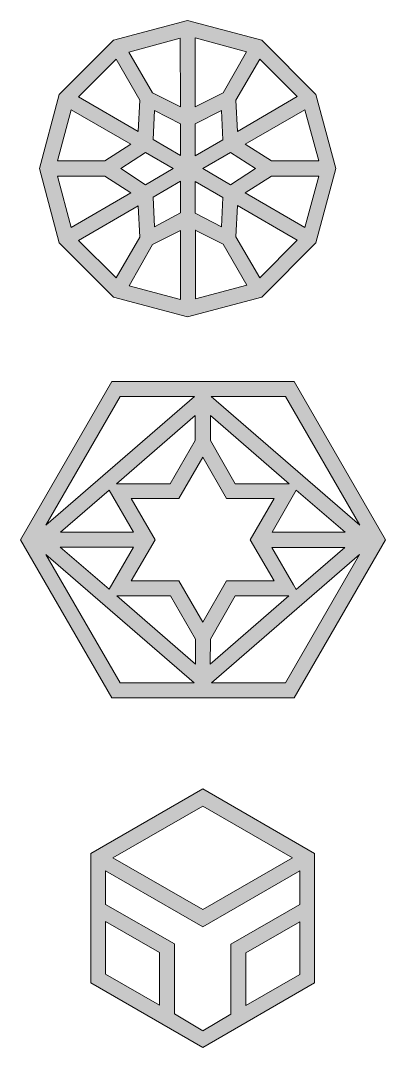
# Model space of a CAD drawing. Header units: millimetres. Extents: x -141 to 330, y -120 to 328.
# Drawn here: x 207.4 to 245.8, y -16.9 to 91.2 of the extents above; entities that cross this region are included whole.
import ezdxf

# ---------------------------------------------------------------- set-up
doc = ezdxf.new("R2010")
doc.units = ezdxf.units.MM
doc.header["$MEASUREMENT"] = 0
doc.layers.add('Layer 1', color=7, linetype='Continuous', lineweight=0)

msp = doc.modelspace()

# ---------------------------------------------------------------- hatches: boundary and pattern name
at = {"layer": 'Layer 1', "true_color": 0x231f20, "transparency": 33554687}
h = msp.add_hatch(color=250, dxfattribs=at)
h.dxf.hatch_style = 2
edge = h.paths.add_edge_path()
edge.add_spline(control_points=[(237.35, 69.39), (237.35, 69.39), (231.07, 73.03), (231.07, 73.03), (231.07, 73.03), (233.82, 74.79), (233.82, 74.79), (233.82, 74.79), (238.8, 74.79), (238.8, 74.79), (238.8, 74.79), (237.35, 69.39), (237.35, 69.39)], knot_values=[0, 0, 0, 0, 1, 1, 1, 2, 2, 2, 3, 3, 3, 4, 4, 4, 4], degree=3, periodic=0)
edge = h.paths.add_edge_path()
edge.add_spline(control_points=[(211.31, 74.79), (211.31, 74.79), (216.29, 74.79), (216.29, 74.79), (216.29, 74.79), (219.04, 73.03), (219.04, 73.03), (219.04, 73.03), (212.76, 69.39), (212.76, 69.39), (212.76, 69.39), (211.31, 74.79), (211.31, 74.79)], knot_values=[0, 0, 0, 0, 1, 1, 1, 2, 2, 2, 3, 3, 3, 4, 4, 4, 4], degree=3, periodic=0)
edge = h.paths.add_edge_path()
edge.add_spline(control_points=[(212.76, 81.77), (212.76, 81.77), (219.04, 78.14), (219.04, 78.14), (219.04, 78.14), (216.29, 76.38), (216.29, 76.38), (216.29, 76.38), (211.31, 76.38), (211.31, 76.38), (211.31, 76.38), (212.76, 81.77), (212.76, 81.77)], knot_values=[0, 0, 0, 0, 1, 1, 1, 2, 2, 2, 3, 3, 3, 4, 4, 4, 4], degree=3, periodic=0)
edge = h.paths.add_edge_path()
edge.add_spline(control_points=[(226.62, 75.57), (226.62, 75.57), (229.52, 77.26), (229.52, 77.26), (229.52, 77.26), (232.13, 75.57), (232.13, 75.57), (232.13, 75.57), (229.52, 73.87), (229.52, 73.87), (229.52, 73.87), (226.62, 75.57), (226.62, 75.57)], knot_values=[0, 0, 0, 0, 1, 1, 1, 2, 2, 2, 3, 3, 3, 4, 4, 4, 4], degree=3, periodic=0)
edge = h.paths.add_edge_path()
edge.add_spline(control_points=[(230.08, 68.4), (230.08, 68.4), (230.26, 71.68), (230.26, 71.68), (230.26, 71.68), (236.54, 68.05), (236.54, 68.05), (236.54, 68.05), (232.59, 64.06), (232.59, 64.06), (232.59, 64.06), (230.08, 68.4), (230.08, 68.4)], knot_values=[0, 0, 0, 0, 1, 1, 1, 2, 2, 2, 3, 3, 3, 4, 4, 4, 4], degree=3, periodic=0)
edge = h.paths.add_edge_path()
edge.add_spline(control_points=[(225.81, 69.11), (225.81, 69.11), (228.74, 67.63), (228.74, 67.63), (228.74, 67.63), (231.25, 63.32), (231.25, 63.32), (231.25, 63.32), (225.85, 61.88), (225.85, 61.88), (225.85, 61.88), (225.85, 69.11), (225.85, 69.11), (225.85, 69.11), (225.81, 69.11), (225.81, 69.11)], knot_values=[0, 0, 0, 0, 1, 1, 1, 2, 2, 2, 3, 3, 3, 4, 4, 4, 5, 5, 5, 5], degree=3, periodic=0)
edge = h.paths.add_edge_path()
edge.add_spline(control_points=[(221.33, 67.59), (221.33, 67.59), (224.26, 69.07), (224.26, 69.07), (224.26, 69.07), (224.26, 61.81), (224.26, 61.81), (224.26, 61.81), (218.86, 63.25), (218.86, 63.25), (218.86, 63.25), (221.33, 67.59), (221.33, 67.59)], knot_values=[0, 0, 0, 0, 1, 1, 1, 2, 2, 2, 3, 3, 3, 4, 4, 4, 4], degree=3, periodic=0)
edge = h.paths.add_edge_path()
edge.add_spline(control_points=[(219.82, 71.65), (219.82, 71.65), (219.99, 68.37), (219.99, 68.37), (219.99, 68.37), (217.49, 64.06), (217.49, 64.06), (217.49, 64.06), (213.54, 68.02), (213.54, 68.02), (213.54, 68.02), (219.82, 71.65), (219.82, 71.65)], knot_values=[0, 0, 0, 0, 1, 1, 1, 2, 2, 2, 3, 3, 3, 4, 4, 4, 4], degree=3, periodic=0)
edge = h.paths.add_edge_path()
edge.add_spline(control_points=[(223.48, 75.57), (223.48, 75.57), (220.59, 73.87), (220.59, 73.87), (220.59, 73.87), (217.98, 75.57), (217.98, 75.57), (217.98, 75.57), (220.59, 77.26), (220.59, 77.26), (220.59, 77.26), (223.48, 75.57), (223.48, 75.57)], knot_values=[0, 0, 0, 0, 1, 1, 1, 2, 2, 2, 3, 3, 3, 4, 4, 4, 4], degree=3, periodic=0)
edge = h.paths.add_edge_path()
edge.add_spline(control_points=[(219.99, 82.76), (219.99, 82.76), (219.82, 79.48), (219.82, 79.48), (219.82, 79.48), (213.54, 83.11), (213.54, 83.11), (213.54, 83.11), (217.49, 87.1), (217.49, 87.1), (217.49, 87.1), (219.99, 82.76), (219.99, 82.76)], knot_values=[0, 0, 0, 0, 1, 1, 1, 2, 2, 2, 3, 3, 3, 4, 4, 4, 4], degree=3, periodic=0)
edge = h.paths.add_edge_path()
edge.add_spline(control_points=[(224.26, 82.06), (224.26, 82.06), (221.33, 83.54), (221.33, 83.54), (221.33, 83.54), (218.83, 87.84), (218.83, 87.84), (218.83, 87.84), (224.23, 89.29), (224.23, 89.29), (224.23, 89.29), (224.26, 82.06), (224.26, 82.06), (224.26, 82.06), (224.26, 82.06), (224.26, 82.06)], knot_values=[0, 0, 0, 0, 1, 1, 1, 2, 2, 2, 3, 3, 3, 4, 4, 4, 5, 5, 5, 5], degree=3, periodic=0)
edge = h.paths.add_edge_path()
edge.add_spline(control_points=[(228.74, 83.54), (228.74, 83.54), (225.81, 82.06), (225.81, 82.06), (225.81, 82.06), (225.81, 89.32), (225.81, 89.32), (225.81, 89.32), (231.21, 87.88), (231.21, 87.88), (231.21, 87.88), (228.74, 83.54), (228.74, 83.54)], knot_values=[0, 0, 0, 0, 1, 1, 1, 2, 2, 2, 3, 3, 3, 4, 4, 4, 4], degree=3, periodic=0)
edge = h.paths.add_edge_path()
edge.add_spline(control_points=[(225.81, 80.29), (225.81, 80.29), (228.56, 81.7), (228.56, 81.7), (228.56, 81.7), (228.71, 78.6), (228.71, 78.6), (228.71, 78.6), (225.81, 76.91), (225.81, 76.91), (225.81, 76.91), (225.81, 80.29), (225.81, 80.29)], knot_values=[0, 0, 0, 0, 1, 1, 1, 2, 2, 2, 3, 3, 3, 4, 4, 4, 4], degree=3, periodic=0)
edge = h.paths.add_edge_path()
edge.add_spline(control_points=[(221.51, 81.7), (221.51, 81.7), (224.26, 80.29), (224.26, 80.29), (224.26, 80.29), (224.26, 76.94), (224.26, 76.94), (224.26, 76.94), (221.37, 78.63), (221.37, 78.63), (221.37, 78.63), (221.51, 81.7), (221.51, 81.7)], knot_values=[0, 0, 0, 0, 1, 1, 1, 2, 2, 2, 3, 3, 3, 4, 4, 4, 4], degree=3, periodic=0)
edge = h.paths.add_edge_path()
edge.add_spline(control_points=[(221.51, 69.46), (221.51, 69.46), (221.37, 72.57), (221.37, 72.57), (221.37, 72.57), (224.26, 74.26), (224.26, 74.26), (224.26, 74.26), (224.26, 70.91), (224.26, 70.91), (224.26, 70.91), (221.51, 69.46), (221.51, 69.46)], knot_values=[0, 0, 0, 0, 1, 1, 1, 2, 2, 2, 3, 3, 3, 4, 4, 4, 4], degree=3, periodic=0)
edge = h.paths.add_edge_path()
edge.add_spline(control_points=[(228.56, 69.46), (228.56, 69.46), (225.81, 70.87), (225.81, 70.87), (225.81, 70.87), (225.81, 74.22), (225.81, 74.22), (225.81, 74.22), (228.71, 72.53), (228.71, 72.53), (228.71, 72.53), (228.56, 69.46), (228.56, 69.46)], knot_values=[0, 0, 0, 0, 1, 1, 1, 2, 2, 2, 3, 3, 3, 4, 4, 4, 4], degree=3, periodic=0)
edge = h.paths.add_edge_path()
edge.add_spline(control_points=[(230.26, 79.48), (230.26, 79.48), (230.08, 82.76), (230.08, 82.76), (230.08, 82.76), (232.59, 87.1), (232.59, 87.1), (232.59, 87.1), (236.54, 83.15), (236.54, 83.15), (236.54, 83.15), (230.26, 79.48), (230.26, 79.48)], knot_values=[0, 0, 0, 0, 1, 1, 1, 2, 2, 2, 3, 3, 3, 4, 4, 4, 4], degree=3, periodic=0)
edge = h.paths.add_edge_path()
edge.add_spline(control_points=[(238.8, 76.38), (238.8, 76.38), (233.82, 76.38), (233.82, 76.38), (233.82, 76.38), (231.07, 78.14), (231.07, 78.14), (231.07, 78.14), (237.35, 81.77), (237.35, 81.77), (237.35, 81.77), (238.8, 76.38), (238.8, 76.38)], knot_values=[0, 0, 0, 0, 1, 1, 1, 2, 2, 2, 3, 3, 3, 4, 4, 4, 4], degree=3, periodic=0)
edge = h.paths.add_edge_path()
edge.add_spline(control_points=[(238.51, 83.36), (238.51, 83.36), (232.8, 89.08), (232.8, 89.08), (232.8, 89.08), (225, 91.16), (225, 91.16), (225, 91.16), (217.21, 89.08), (217.21, 89.08), (217.21, 89.08), (211.49, 83.36), (211.49, 83.36), (211.49, 83.36), (209.41, 75.57), (209.41, 75.57), (209.41, 75.57), (211.49, 67.77), (211.49, 67.77), (211.49, 67.77), (217.21, 62.05), (217.21, 62.05), (217.21, 62.05), (225, 59.97), (225, 59.97), (225, 59.97), (232.8, 62.05), (232.8, 62.05), (232.8, 62.05), (238.51, 67.77), (238.51, 67.77), (238.51, 67.77), (240.59, 75.57), (240.59, 75.57), (240.59, 75.57), (238.51, 83.36), (238.51, 83.36)], knot_values=[0, 0, 0, 0, 1, 1, 1, 2, 2, 2, 3, 3, 3, 4, 4, 4, 5, 5, 5, 6, 6, 6, 7, 7, 7, 8, 8, 8, 9, 9, 9, 10, 10, 10, 11, 11, 11, 12, 12, 12, 12], degree=3, periodic=0)
h = msp.add_hatch(color=250, dxfattribs=at)
h.dxf.hatch_style = 2
edge = h.paths.add_edge_path()
edge.add_spline(control_points=[(235.3, 21.45), (235.3, 21.45), (227.51, 21.45), (227.51, 21.45), (227.51, 21.45), (243.1, 34.96), (243.1, 34.96), (243.1, 34.96), (235.3, 21.45), (235.3, 21.45)], knot_values=[0, 0, 0, 0, 1, 1, 1, 2, 2, 2, 3, 3, 3, 3], degree=3, periodic=0)
edge = h.paths.add_edge_path()
edge.add_spline(control_points=[(210.11, 34.96), (210.11, 34.96), (225.71, 21.45), (225.71, 21.45), (225.71, 21.45), (217.91, 21.45), (217.91, 21.45), (217.91, 21.45), (210.11, 34.96), (210.11, 34.96)], knot_values=[0, 0, 0, 0, 1, 1, 1, 2, 2, 2, 3, 3, 3, 3], degree=3, periodic=0)
edge = h.paths.add_edge_path()
edge.add_spline(control_points=[(217.91, 51.58), (217.91, 51.58), (225.74, 51.58), (225.74, 51.58), (225.74, 51.58), (210.08, 38.03), (210.08, 38.03), (210.08, 38.03), (217.91, 51.58), (217.91, 51.58)], knot_values=[0, 0, 0, 0, 1, 1, 1, 2, 2, 2, 3, 3, 3, 3], degree=3, periodic=0)
edge = h.paths.add_edge_path()
edge.add_spline(control_points=[(243.13, 38.03), (243.13, 38.03), (227.47, 51.58), (227.47, 51.58), (227.47, 51.58), (235.3, 51.58), (235.3, 51.58), (235.3, 51.58), (243.13, 38.03), (243.13, 38.03)], knot_values=[0, 0, 0, 0, 1, 1, 1, 2, 2, 2, 3, 3, 3, 3], degree=3, periodic=0)
edge = h.paths.add_edge_path()
edge.add_spline(control_points=[(236.43, 31.26), (236.43, 31.26), (236.15, 31.75), (236.15, 31.75), (236.15, 31.75), (233.86, 35.7), (233.86, 35.7), (233.86, 35.7), (241.55, 35.7), (241.55, 35.7), (241.55, 35.7), (236.43, 31.26), (236.43, 31.26)], knot_values=[0, 0, 0, 0, 1, 1, 1, 2, 2, 2, 3, 3, 3, 4, 4, 4, 4], degree=3, periodic=0)
edge = h.paths.add_edge_path()
edge.add_spline(control_points=[(227.4, 26.04), (227.4, 26.04), (230.01, 30.59), (230.01, 30.59), (230.01, 30.59), (235.66, 30.59), (235.66, 30.59), (235.66, 30.59), (227.37, 23.42), (227.37, 23.42), (227.37, 23.42), (227.4, 26.04), (227.4, 26.04)], knot_values=[0, 0, 0, 0, 1, 1, 1, 2, 2, 2, 3, 3, 3, 4, 4, 4, 4], degree=3, periodic=0)
edge = h.paths.add_edge_path()
edge.add_spline(control_points=[(223.2, 30.59), (223.2, 30.59), (225.85, 26.04), (225.85, 26.04), (225.85, 26.04), (225.85, 23.42), (225.85, 23.42), (225.85, 23.42), (217.56, 30.59), (217.56, 30.59), (217.56, 30.59), (223.2, 30.59), (223.2, 30.59)], knot_values=[0, 0, 0, 0, 1, 1, 1, 2, 2, 2, 3, 3, 3, 4, 4, 4, 4], degree=3, periodic=0)
edge = h.paths.add_edge_path()
edge.add_spline(control_points=[(219.32, 35.74), (219.32, 35.74), (216.75, 31.29), (216.75, 31.29), (216.75, 31.29), (211.6, 35.74), (211.6, 35.74), (211.6, 35.74), (219.32, 35.74), (219.32, 35.74)], knot_values=[0, 0, 0, 0, 1, 1, 1, 2, 2, 2, 3, 3, 3, 3], degree=3, periodic=0)
edge = h.paths.add_edge_path()
edge.add_spline(control_points=[(216.75, 41.73), (216.75, 41.73), (219.32, 37.29), (219.32, 37.29), (219.32, 37.29), (211.63, 37.29), (211.63, 37.29), (211.63, 37.29), (216.75, 41.73), (216.75, 41.73)], knot_values=[0, 0, 0, 0, 1, 1, 1, 2, 2, 2, 3, 3, 3, 3], degree=3, periodic=0)
edge = h.paths.add_edge_path()
edge.add_spline(control_points=[(225.81, 46.95), (225.81, 46.95), (223.17, 42.4), (223.17, 42.4), (223.17, 42.4), (217.52, 42.4), (217.52, 42.4), (217.52, 42.4), (225.81, 49.57), (225.81, 49.57), (225.81, 49.57), (225.81, 46.95), (225.81, 46.95)], knot_values=[0, 0, 0, 0, 1, 1, 1, 2, 2, 2, 3, 3, 3, 4, 4, 4, 4], degree=3, periodic=0)
edge = h.paths.add_edge_path()
edge.add_spline(control_points=[(230.01, 42.4), (230.01, 42.4), (227.4, 46.95), (227.4, 46.95), (227.4, 46.95), (227.4, 49.57), (227.4, 49.57), (227.4, 49.57), (235.69, 42.4), (235.69, 42.4), (235.69, 42.4), (230.01, 42.4), (230.01, 42.4)], knot_values=[0, 0, 0, 0, 1, 1, 1, 2, 2, 2, 3, 3, 3, 4, 4, 4, 4], degree=3, periodic=0)
edge = h.paths.add_edge_path()
edge.add_spline(control_points=[(236.43, 41.73), (236.43, 41.73), (241.58, 37.29), (241.58, 37.29), (241.58, 37.29), (233.89, 37.29), (233.89, 37.29), (233.89, 37.29), (236.43, 41.73), (236.43, 41.73)], knot_values=[0, 0, 0, 0, 1, 1, 1, 2, 2, 2, 3, 3, 3, 3], degree=3, periodic=0)
edge = h.paths.add_edge_path()
edge.add_spline(control_points=[(226.59, 27.83), (226.59, 27.83), (224.08, 32.17), (224.08, 32.17), (224.08, 32.17), (219.08, 32.17), (219.08, 32.17), (219.08, 32.17), (221.58, 36.51), (221.58, 36.51), (221.58, 36.51), (219.08, 40.85), (219.08, 40.85), (219.08, 40.85), (224.08, 40.85), (224.08, 40.85), (224.08, 40.85), (226.59, 45.19), (226.59, 45.19), (226.59, 45.19), (229.09, 40.85), (229.09, 40.85), (229.09, 40.85), (234.1, 40.85), (234.1, 40.85), (234.1, 40.85), (231.6, 36.51), (231.6, 36.51), (231.6, 36.51), (234.1, 32.17), (234.1, 32.17), (234.1, 32.17), (229.09, 32.17), (229.09, 32.17), (229.09, 32.17), (226.59, 27.83), (226.59, 27.83)], knot_values=[0, 0, 0, 0, 1, 1, 1, 2, 2, 2, 3, 3, 3, 4, 4, 4, 5, 5, 5, 6, 6, 6, 7, 7, 7, 8, 8, 8, 9, 9, 9, 10, 10, 10, 11, 11, 11, 12, 12, 12, 12], degree=3, periodic=0)
edge = h.paths.add_edge_path()
edge.add_spline(control_points=[(236.22, 53.16), (236.22, 53.16), (217.03, 53.16), (217.03, 53.16), (217.03, 53.16), (207.43, 36.51), (207.43, 36.51), (207.43, 36.51), (217.03, 19.86), (217.03, 19.86), (217.03, 19.86), (236.22, 19.86), (236.22, 19.86), (236.22, 19.86), (245.82, 36.51), (245.82, 36.51), (245.82, 36.51), (236.22, 53.16), (236.22, 53.16)], knot_values=[0, 0, 0, 0, 1, 1, 1, 2, 2, 2, 3, 3, 3, 4, 4, 4, 5, 5, 5, 6, 6, 6, 6], degree=3, periodic=0)
h = msp.add_hatch(color=250, dxfattribs=at)
h.dxf.hatch_style = 2
edge = h.paths.add_edge_path()
edge.add_spline(control_points=[(231.14, -12.52), (231.14, -12.52), (231.14, -6.98), (231.14, -6.98), (231.14, -6.98), (236.82, -3.7), (236.82, -3.7), (236.82, -3.7), (236.82, -9.24), (236.82, -9.24), (236.82, -9.24), (231.14, -12.52), (231.14, -12.52)], knot_values=[0, 0, 0, 0, 1, 1, 1, 2, 2, 2, 3, 3, 3, 4, 4, 4, 4], degree=3, periodic=0)
edge = h.paths.add_edge_path()
edge.add_spline(control_points=[(223.63, -13.41), (223.63, -13.41), (223.63, -6.03), (223.63, -6.03), (223.63, -6.03), (216.36, -1.87), (216.36, -1.87), (216.36, -1.87), (216.36, 1.66), (216.36, 1.66), (216.36, 1.66), (226.59, -4.23), (226.59, -4.23), (226.59, -4.23), (236.82, 1.66), (236.82, 1.66), (236.82, 1.66), (236.82, -1.87), (236.82, -1.87), (236.82, -1.87), (229.55, -6.07), (229.55, -6.07), (229.55, -6.07), (229.55, -13.44), (229.55, -13.44), (229.55, -13.44), (226.59, -15.17), (226.59, -15.17), (226.59, -15.17), (223.63, -13.41), (223.63, -13.41)], knot_values=[0, 0, 0, 0, 1, 1, 1, 2, 2, 2, 3, 3, 3, 4, 4, 4, 5, 5, 5, 6, 6, 6, 7, 7, 7, 8, 8, 8, 9, 9, 9, 10, 10, 10, 10], degree=3, periodic=0)
edge = h.paths.add_edge_path()
edge.add_spline(control_points=[(216.36, -3.67), (216.36, -3.67), (222.04, -6.95), (222.04, -6.95), (222.04, -6.95), (222.04, -12.49), (222.04, -12.49), (222.04, -12.49), (216.36, -9.21), (216.36, -9.21), (216.36, -9.21), (216.36, -3.67), (216.36, -3.67)], knot_values=[0, 0, 0, 0, 1, 1, 1, 2, 2, 2, 3, 3, 3, 4, 4, 4, 4], degree=3, periodic=0)
edge = h.paths.add_edge_path()
edge.add_spline(control_points=[(236.04, 3.03), (236.04, 3.03), (226.59, -2.4), (226.59, -2.4), (226.59, -2.4), (217.13, 3.03), (217.13, 3.03), (217.13, 3.03), (226.59, 8.47), (226.59, 8.47), (226.59, 8.47), (236.04, 3.03), (236.04, 3.03)], knot_values=[0, 0, 0, 0, 1, 1, 1, 2, 2, 2, 3, 3, 3, 4, 4, 4, 4], degree=3, periodic=0)
edge = h.paths.add_edge_path()
edge.add_spline(control_points=[(226.59, 10.3), (226.59, 10.3), (214.81, 3.49), (214.81, 3.49), (214.81, 3.49), (214.81, -10.12), (214.81, -10.12), (214.81, -10.12), (226.59, -16.93), (226.59, -16.93), (226.59, -16.93), (238.37, -10.12), (238.37, -10.12), (238.37, -10.12), (238.37, 3.49), (238.37, 3.49), (238.37, 3.49), (226.59, 10.3), (226.59, 10.3)], knot_values=[0, 0, 0, 0, 1, 1, 1, 2, 2, 2, 3, 3, 3, 4, 4, 4, 5, 5, 5, 6, 6, 6, 6], degree=3, periodic=0)

# ---------------------------------------------------------------- linework, layer by layer
at = {"layer": 'Layer 1'}
for points, knots in [([(238.51, 83.36), (238.51, 83.36), (232.8, 89.08), (232.8, 89.08), (232.8, 89.08), (225, 91.16), (225, 91.16), (225, 91.16), (217.21, 89.08), (217.21, 89.08), (217.21, 89.08), (211.49, 83.36), (211.49, 83.36), (211.49, 83.36), (209.41, 75.57), (209.41, 75.57), (209.41, 75.57), (211.49, 67.77), (211.49, 67.77), (211.49, 67.77), (217.21, 62.05), (217.21, 62.05), (217.21, 62.05), (225, 59.97), (225, 59.97), (225, 59.97), (232.8, 62.05), (232.8, 62.05), (232.8, 62.05), (238.51, 67.77), (238.51, 67.77), (238.51, 67.77), (240.59, 75.57), (240.59, 75.57), (240.59, 75.57), (238.51, 83.36), (238.51, 83.36)], [0, 0, 0, 0, 1, 1, 1, 2, 2, 2, 3, 3, 3, 4, 4, 4, 5, 5, 5, 6, 6, 6, 7, 7, 7, 8, 8, 8, 9, 9, 9, 10, 10, 10, 11, 11, 11, 12, 12, 12, 12]), ([(224.26, 82.06), (224.26, 82.06), (221.33, 83.54), (221.33, 83.54), (221.33, 83.54), (218.83, 87.84), (218.83, 87.84), (218.83, 87.84), (224.23, 89.29), (224.23, 89.29), (224.23, 89.29), (224.26, 82.06), (224.26, 82.06), (224.26, 82.06), (224.26, 82.06), (224.26, 82.06)], [0, 0, 0, 0, 1, 1, 1, 2, 2, 2, 3, 3, 3, 4, 4, 4, 5, 5, 5, 5]), ([(228.74, 83.54), (228.74, 83.54), (225.81, 82.06), (225.81, 82.06), (225.81, 82.06), (225.81, 89.32), (225.81, 89.32), (225.81, 89.32), (231.21, 87.88), (231.21, 87.88), (231.21, 87.88), (228.74, 83.54), (228.74, 83.54)], [0, 0, 0, 0, 1, 1, 1, 2, 2, 2, 3, 3, 3, 4, 4, 4, 4]), ([(219.99, 82.76), (219.99, 82.76), (219.82, 79.48), (219.82, 79.48), (219.82, 79.48), (213.54, 83.11), (213.54, 83.11), (213.54, 83.11), (217.49, 87.1), (217.49, 87.1), (217.49, 87.1), (219.99, 82.76), (219.99, 82.76)], [0, 0, 0, 0, 1, 1, 1, 2, 2, 2, 3, 3, 3, 4, 4, 4, 4]), ([(230.26, 79.48), (230.26, 79.48), (230.08, 82.76), (230.08, 82.76), (230.08, 82.76), (232.59, 87.1), (232.59, 87.1), (232.59, 87.1), (236.54, 83.15), (236.54, 83.15), (236.54, 83.15), (230.26, 79.48), (230.26, 79.48)], [0, 0, 0, 0, 1, 1, 1, 2, 2, 2, 3, 3, 3, 4, 4, 4, 4]), ([(212.76, 81.77), (212.76, 81.77), (219.04, 78.14), (219.04, 78.14), (219.04, 78.14), (216.29, 76.38), (216.29, 76.38), (216.29, 76.38), (211.31, 76.38), (211.31, 76.38), (211.31, 76.38), (212.76, 81.77), (212.76, 81.77)], [0, 0, 0, 0, 1, 1, 1, 2, 2, 2, 3, 3, 3, 4, 4, 4, 4]), ([(221.51, 81.7), (221.51, 81.7), (224.26, 80.29), (224.26, 80.29), (224.26, 80.29), (224.26, 76.94), (224.26, 76.94), (224.26, 76.94), (221.37, 78.63), (221.37, 78.63), (221.37, 78.63), (221.51, 81.7), (221.51, 81.7)], [0, 0, 0, 0, 1, 1, 1, 2, 2, 2, 3, 3, 3, 4, 4, 4, 4]), ([(225.81, 80.29), (225.81, 80.29), (228.56, 81.7), (228.56, 81.7), (228.56, 81.7), (228.71, 78.6), (228.71, 78.6), (228.71, 78.6), (225.81, 76.91), (225.81, 76.91), (225.81, 76.91), (225.81, 80.29), (225.81, 80.29)], [0, 0, 0, 0, 1, 1, 1, 2, 2, 2, 3, 3, 3, 4, 4, 4, 4]), ([(238.8, 76.38), (238.8, 76.38), (233.82, 76.38), (233.82, 76.38), (233.82, 76.38), (231.07, 78.14), (231.07, 78.14), (231.07, 78.14), (237.35, 81.77), (237.35, 81.77), (237.35, 81.77), (238.8, 76.38), (238.8, 76.38)], [0, 0, 0, 0, 1, 1, 1, 2, 2, 2, 3, 3, 3, 4, 4, 4, 4]), ([(223.48, 75.57), (223.48, 75.57), (220.59, 73.87), (220.59, 73.87), (220.59, 73.87), (217.98, 75.57), (217.98, 75.57), (217.98, 75.57), (220.59, 77.26), (220.59, 77.26), (220.59, 77.26), (223.48, 75.57), (223.48, 75.57)], [0, 0, 0, 0, 1, 1, 1, 2, 2, 2, 3, 3, 3, 4, 4, 4, 4]), ([(226.62, 75.57), (226.62, 75.57), (229.52, 77.26), (229.52, 77.26), (229.52, 77.26), (232.13, 75.57), (232.13, 75.57), (232.13, 75.57), (229.52, 73.87), (229.52, 73.87), (229.52, 73.87), (226.62, 75.57), (226.62, 75.57)], [0, 0, 0, 0, 1, 1, 1, 2, 2, 2, 3, 3, 3, 4, 4, 4, 4]), ([(211.31, 74.79), (211.31, 74.79), (216.29, 74.79), (216.29, 74.79), (216.29, 74.79), (219.04, 73.03), (219.04, 73.03), (219.04, 73.03), (212.76, 69.39), (212.76, 69.39), (212.76, 69.39), (211.31, 74.79), (211.31, 74.79)], [0, 0, 0, 0, 1, 1, 1, 2, 2, 2, 3, 3, 3, 4, 4, 4, 4]), ([(237.35, 69.39), (237.35, 69.39), (231.07, 73.03), (231.07, 73.03), (231.07, 73.03), (233.82, 74.79), (233.82, 74.79), (233.82, 74.79), (238.8, 74.79), (238.8, 74.79), (238.8, 74.79), (237.35, 69.39), (237.35, 69.39)], [0, 0, 0, 0, 1, 1, 1, 2, 2, 2, 3, 3, 3, 4, 4, 4, 4]), ([(221.51, 69.46), (221.51, 69.46), (221.37, 72.57), (221.37, 72.57), (221.37, 72.57), (224.26, 74.26), (224.26, 74.26), (224.26, 74.26), (224.26, 70.91), (224.26, 70.91), (224.26, 70.91), (221.51, 69.46), (221.51, 69.46)], [0, 0, 0, 0, 1, 1, 1, 2, 2, 2, 3, 3, 3, 4, 4, 4, 4]), ([(228.56, 69.46), (228.56, 69.46), (225.81, 70.87), (225.81, 70.87), (225.81, 70.87), (225.81, 74.22), (225.81, 74.22), (225.81, 74.22), (228.71, 72.53), (228.71, 72.53), (228.71, 72.53), (228.56, 69.46), (228.56, 69.46)], [0, 0, 0, 0, 1, 1, 1, 2, 2, 2, 3, 3, 3, 4, 4, 4, 4]), ([(219.82, 71.65), (219.82, 71.65), (219.99, 68.37), (219.99, 68.37), (219.99, 68.37), (217.49, 64.06), (217.49, 64.06), (217.49, 64.06), (213.54, 68.02), (213.54, 68.02), (213.54, 68.02), (219.82, 71.65), (219.82, 71.65)], [0, 0, 0, 0, 1, 1, 1, 2, 2, 2, 3, 3, 3, 4, 4, 4, 4]), ([(230.08, 68.4), (230.08, 68.4), (230.26, 71.68), (230.26, 71.68), (230.26, 71.68), (236.54, 68.05), (236.54, 68.05), (236.54, 68.05), (232.59, 64.06), (232.59, 64.06), (232.59, 64.06), (230.08, 68.4), (230.08, 68.4)], [0, 0, 0, 0, 1, 1, 1, 2, 2, 2, 3, 3, 3, 4, 4, 4, 4]), ([(221.33, 67.59), (221.33, 67.59), (224.26, 69.07), (224.26, 69.07), (224.26, 69.07), (224.26, 61.81), (224.26, 61.81), (224.26, 61.81), (218.86, 63.25), (218.86, 63.25), (218.86, 63.25), (221.33, 67.59), (221.33, 67.59)], [0, 0, 0, 0, 1, 1, 1, 2, 2, 2, 3, 3, 3, 4, 4, 4, 4]), ([(225.81, 69.11), (225.81, 69.11), (228.74, 67.63), (228.74, 67.63), (228.74, 67.63), (231.25, 63.32), (231.25, 63.32), (231.25, 63.32), (225.85, 61.88), (225.85, 61.88), (225.85, 61.88), (225.85, 69.11), (225.85, 69.11), (225.85, 69.11), (225.81, 69.11), (225.81, 69.11)], [0, 0, 0, 0, 1, 1, 1, 2, 2, 2, 3, 3, 3, 4, 4, 4, 5, 5, 5, 5]), ([(236.22, 53.16), (236.22, 53.16), (217.03, 53.16), (217.03, 53.16), (217.03, 53.16), (207.43, 36.51), (207.43, 36.51), (207.43, 36.51), (217.03, 19.86), (217.03, 19.86), (217.03, 19.86), (236.22, 19.86), (236.22, 19.86), (236.22, 19.86), (245.82, 36.51), (245.82, 36.51), (245.82, 36.51), (236.22, 53.16), (236.22, 53.16)], [0, 0, 0, 0, 1, 1, 1, 2, 2, 2, 3, 3, 3, 4, 4, 4, 5, 5, 5, 6, 6, 6, 6]), ([(217.91, 51.58), (217.91, 51.58), (225.74, 51.58), (225.74, 51.58), (225.74, 51.58), (210.08, 38.03), (210.08, 38.03), (210.08, 38.03), (217.91, 51.58), (217.91, 51.58)], [0, 0, 0, 0, 1, 1, 1, 2, 2, 2, 3, 3, 3, 3]), ([(243.13, 38.03), (243.13, 38.03), (227.47, 51.58), (227.47, 51.58), (227.47, 51.58), (235.3, 51.58), (235.3, 51.58), (235.3, 51.58), (243.13, 38.03), (243.13, 38.03)], [0, 0, 0, 0, 1, 1, 1, 2, 2, 2, 3, 3, 3, 3]), ([(225.81, 46.95), (225.81, 46.95), (223.17, 42.4), (223.17, 42.4), (223.17, 42.4), (217.52, 42.4), (217.52, 42.4), (217.52, 42.4), (225.81, 49.57), (225.81, 49.57), (225.81, 49.57), (225.81, 46.95), (225.81, 46.95)], [0, 0, 0, 0, 1, 1, 1, 2, 2, 2, 3, 3, 3, 4, 4, 4, 4]), ([(230.01, 42.4), (230.01, 42.4), (227.4, 46.95), (227.4, 46.95), (227.4, 46.95), (227.4, 49.57), (227.4, 49.57), (227.4, 49.57), (235.69, 42.4), (235.69, 42.4), (235.69, 42.4), (230.01, 42.4), (230.01, 42.4)], [0, 0, 0, 0, 1, 1, 1, 2, 2, 2, 3, 3, 3, 4, 4, 4, 4]), ([(226.59, 27.83), (226.59, 27.83), (224.08, 32.17), (224.08, 32.17), (224.08, 32.17), (219.08, 32.17), (219.08, 32.17), (219.08, 32.17), (221.58, 36.51), (221.58, 36.51), (221.58, 36.51), (219.08, 40.85), (219.08, 40.85), (219.08, 40.85), (224.08, 40.85), (224.08, 40.85), (224.08, 40.85), (226.59, 45.19), (226.59, 45.19), (226.59, 45.19), (229.09, 40.85), (229.09, 40.85), (229.09, 40.85), (234.1, 40.85), (234.1, 40.85), (234.1, 40.85), (231.6, 36.51), (231.6, 36.51), (231.6, 36.51), (234.1, 32.17), (234.1, 32.17), (234.1, 32.17), (229.09, 32.17), (229.09, 32.17), (229.09, 32.17), (226.59, 27.83), (226.59, 27.83)], [0, 0, 0, 0, 1, 1, 1, 2, 2, 2, 3, 3, 3, 4, 4, 4, 5, 5, 5, 6, 6, 6, 7, 7, 7, 8, 8, 8, 9, 9, 9, 10, 10, 10, 11, 11, 11, 12, 12, 12, 12]), ([(216.75, 41.73), (216.75, 41.73), (219.32, 37.29), (219.32, 37.29), (219.32, 37.29), (211.63, 37.29), (211.63, 37.29), (211.63, 37.29), (216.75, 41.73), (216.75, 41.73)], [0, 0, 0, 0, 1, 1, 1, 2, 2, 2, 3, 3, 3, 3]), ([(236.43, 41.73), (236.43, 41.73), (241.58, 37.29), (241.58, 37.29), (241.58, 37.29), (233.89, 37.29), (233.89, 37.29), (233.89, 37.29), (236.43, 41.73), (236.43, 41.73)], [0, 0, 0, 0, 1, 1, 1, 2, 2, 2, 3, 3, 3, 3]), ([(219.32, 35.74), (219.32, 35.74), (216.75, 31.29), (216.75, 31.29), (216.75, 31.29), (211.6, 35.74), (211.6, 35.74), (211.6, 35.74), (219.32, 35.74), (219.32, 35.74)], [0, 0, 0, 0, 1, 1, 1, 2, 2, 2, 3, 3, 3, 3]), ([(236.43, 31.26), (236.43, 31.26), (236.15, 31.75), (236.15, 31.75), (236.15, 31.75), (233.86, 35.7), (233.86, 35.7), (233.86, 35.7), (241.55, 35.7), (241.55, 35.7), (241.55, 35.7), (236.43, 31.26), (236.43, 31.26)], [0, 0, 0, 0, 1, 1, 1, 2, 2, 2, 3, 3, 3, 4, 4, 4, 4]), ([(210.11, 34.96), (210.11, 34.96), (225.71, 21.45), (225.71, 21.45), (225.71, 21.45), (217.91, 21.45), (217.91, 21.45), (217.91, 21.45), (210.11, 34.96), (210.11, 34.96)], [0, 0, 0, 0, 1, 1, 1, 2, 2, 2, 3, 3, 3, 3]), ([(235.3, 21.45), (235.3, 21.45), (227.51, 21.45), (227.51, 21.45), (227.51, 21.45), (243.1, 34.96), (243.1, 34.96), (243.1, 34.96), (235.3, 21.45), (235.3, 21.45)], [0, 0, 0, 0, 1, 1, 1, 2, 2, 2, 3, 3, 3, 3]), ([(223.2, 30.59), (223.2, 30.59), (225.85, 26.04), (225.85, 26.04), (225.85, 26.04), (225.85, 23.42), (225.85, 23.42), (225.85, 23.42), (217.56, 30.59), (217.56, 30.59), (217.56, 30.59), (223.2, 30.59), (223.2, 30.59)], [0, 0, 0, 0, 1, 1, 1, 2, 2, 2, 3, 3, 3, 4, 4, 4, 4]), ([(227.4, 26.04), (227.4, 26.04), (230.01, 30.59), (230.01, 30.59), (230.01, 30.59), (235.66, 30.59), (235.66, 30.59), (235.66, 30.59), (227.37, 23.42), (227.37, 23.42), (227.37, 23.42), (227.4, 26.04), (227.4, 26.04)], [0, 0, 0, 0, 1, 1, 1, 2, 2, 2, 3, 3, 3, 4, 4, 4, 4]), ([(226.59, 10.3), (226.59, 10.3), (214.81, 3.49), (214.81, 3.49), (214.81, 3.49), (214.81, -10.12), (214.81, -10.12), (214.81, -10.12), (226.59, -16.93), (226.59, -16.93), (226.59, -16.93), (238.37, -10.12), (238.37, -10.12), (238.37, -10.12), (238.37, 3.49), (238.37, 3.49), (238.37, 3.49), (226.59, 10.3), (226.59, 10.3)], [0, 0, 0, 0, 1, 1, 1, 2, 2, 2, 3, 3, 3, 4, 4, 4, 5, 5, 5, 6, 6, 6, 6]), ([(236.04, 3.03), (236.04, 3.03), (226.59, -2.4), (226.59, -2.4), (226.59, -2.4), (217.13, 3.03), (217.13, 3.03), (217.13, 3.03), (226.59, 8.47), (226.59, 8.47), (226.59, 8.47), (236.04, 3.03), (236.04, 3.03)], [0, 0, 0, 0, 1, 1, 1, 2, 2, 2, 3, 3, 3, 4, 4, 4, 4]), ([(223.63, -13.41), (223.63, -13.41), (223.63, -6.03), (223.63, -6.03), (223.63, -6.03), (216.36, -1.87), (216.36, -1.87), (216.36, -1.87), (216.36, 1.66), (216.36, 1.66), (216.36, 1.66), (226.59, -4.23), (226.59, -4.23), (226.59, -4.23), (236.82, 1.66), (236.82, 1.66), (236.82, 1.66), (236.82, -1.87), (236.82, -1.87), (236.82, -1.87), (229.55, -6.07), (229.55, -6.07), (229.55, -6.07), (229.55, -13.44), (229.55, -13.44), (229.55, -13.44), (226.59, -15.17), (226.59, -15.17), (226.59, -15.17), (223.63, -13.41), (223.63, -13.41)], [0, 0, 0, 0, 1, 1, 1, 2, 2, 2, 3, 3, 3, 4, 4, 4, 5, 5, 5, 6, 6, 6, 7, 7, 7, 8, 8, 8, 9, 9, 9, 10, 10, 10, 10]), ([(216.36, -3.67), (216.36, -3.67), (222.04, -6.95), (222.04, -6.95), (222.04, -6.95), (222.04, -12.49), (222.04, -12.49), (222.04, -12.49), (216.36, -9.21), (216.36, -9.21), (216.36, -9.21), (216.36, -3.67), (216.36, -3.67)], [0, 0, 0, 0, 1, 1, 1, 2, 2, 2, 3, 3, 3, 4, 4, 4, 4]), ([(231.14, -12.52), (231.14, -12.52), (231.14, -6.98), (231.14, -6.98), (231.14, -6.98), (236.82, -3.7), (236.82, -3.7), (236.82, -3.7), (236.82, -9.24), (236.82, -9.24), (236.82, -9.24), (231.14, -12.52), (231.14, -12.52)], [0, 0, 0, 0, 1, 1, 1, 2, 2, 2, 3, 3, 3, 4, 4, 4, 4])]:
    msp.add_open_spline(points, degree=3, knots=knots, dxfattribs=at)

doc.saveas('drawing.dxf')
